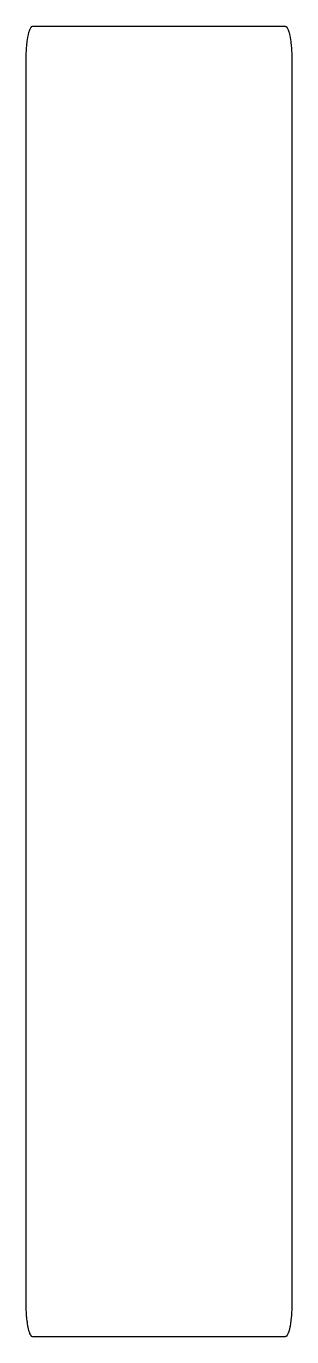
# Model space of a CAD drawing. Extents: x -97 to 103, y 639 to 1626.
import ezdxf

# ---------------------------------------------------------------- set-up
doc = ezdxf.new("R2010")
doc.units = 0

msp = doc.modelspace()

# ---------------------------------------------------------------- linework, layer by layer
at = {"layer": 'Layer 1', "color": 10}
msp.add_lwpolyline([(99.544998, 1624.791992), (99.991455, 1623.880005), (100.269997, 1623.310974), (100.759102, 1621.83197), (100.939003, 1621.288025), (101.296013, 1619.783997), (101.536003, 1618.77301), (101.715294, 1617.736023), (102.044998, 1615.828979), (102.062508, 1615.687988), (102.189651, 1614.664001), (102.316803, 1613.640015), (102.400002, 1612.969971), (102.455002, 1612.526978), (102.533417, 1611.59198), (102.705185, 1609.544006), (102.754997, 1608.950012), (102.825676, 1607.495972), (102.925217, 1605.447998), (102.938004, 1605.184998), (102.942001, 1604.935974), (102.950226, 1604.424011), (102.966667, 1603.400024), (102.999565, 1601.35199), (103, 1601.325012), (103, 1599.304016), (103, 1595.208008), (103, 1587.015991), (103, 1578.823975), (103, 1570.632019), (103, 1562.440002), (103, 1554.247986), (103, 1546.05603), (103, 1537.864014), (103, 1529.671997), (103, 1521.47998), (103, 1513.288025), (103, 1505.096008), (103, 1496.903992), (103, 1488.712006), (103, 1480.519989), (103, 1472.328003), (103, 1464.135986), (103, 1455.944), (103, 1447.752014), (103, 1439.559998), (103, 1431.368011), (103, 1423.175995), (103, 1414.984009), (103, 1406.791992), (103, 1398.600006), (103, 1390.40799), (103, 1382.216003), (103, 1374.023987), (103, 1365.832001), (103, 1357.640015), (103, 1349.447998), (103, 1341.256012), (103, 1333.063995), (103, 1324.872009), (103, 1316.679993), (103, 1308.488007), (103, 1300.29599), (103, 1292.104004), (103, 1283.911987), (103, 1275.720001), (103, 1267.528015), (103, 1259.335999), (103, 1251.144012), (103, 1242.951996), (103, 1234.759995), (103, 1226.567993), (103, 1218.376007), (103, 1210.184006), (103, 1201.992004), (103, 1193.800003), (103, 1185.608002), (103, 1177.416), (103, 1169.223999), (103, 1161.031998), (103, 1152.839996), (103, 1144.647995), (103, 1136.455994), (103, 1128.264008), (103, 1120.072006), (103, 1111.879997), (103, 1103.688004), (103, 1095.496002), (103, 1087.304001), (103, 1079.112), (103, 1070.919998), (103, 1062.727997), (103, 1054.536003), (103, 1046.344002), (103, 1038.152), (103, 1029.959999), (103, 1021.768002), (103, 1013.576), (103, 1005.384001), (103, 997.192), (103, 989), (103, 980.808), (103, 972.615999), (103, 964.424), (103, 956.231998), (103, 948.040001), (103, 939.848), (103, 931.655998), (103, 923.463997), (103, 915.272003), (103, 907.080002), (103, 898.888), (103, 890.695999), (103, 882.503998), (103, 874.311996), (103, 866.120003), (103, 857.927994), (103, 849.735992), (103, 841.544006), (103, 833.352005), (103, 825.160004), (103, 816.968002), (103, 808.776001), (103, 800.584), (103, 792.391998), (103, 784.199997), (103, 776.007996), (103, 767.815994), (103, 759.623993), (103, 751.432007), (103, 743.240005), (103, 735.048004), (103, 726.855988), (103, 718.664001), (103, 710.471985), (103, 702.279999), (103, 694.088013), (103, 685.895996), (103, 677.70401), (103, 669.511993), (103, 665.415985), (103, 663.674988), (102.995071, 663.368011), (102.962173, 661.320007), (102.945724, 660.29599), (102.938004, 659.815002), (102.911606, 659.272003), (102.812065, 657.223999), (102.754997, 656.049988), (102.681702, 655.175995), (102.509933, 653.127991), (102.455002, 652.472992), (102.400002, 652.03006), (102.282036, 651.079987), (102.044998, 649.17099), (102.020966, 649.032013), (101.666878, 646.984009), (101.536003, 646.22699), (101.229546, 644.936005), (100.939003, 643.712006), (100.666504, 642.888), (100.269997, 641.688995), (99.854385, 640.839996), (99.544998, 640.208008), (98.781998, 639.303986), (98.304001, 639.118164), (98, 639), (90.112, 639), (81.919998, 639), (65.536003, 639), (49.152, 639), (32.768002, 639), (16.384001, 639), (0, 639), (-16.384001, 639), (-32.768002, 639), (-49.152, 639), (-65.536003, 639), (-81.919998, 639), (-90.112, 639), (-92, 639), (-92.781998, 639.303986), (-93.544998, 640.208008), (-93.854385, 640.839996), (-94.208, 641.562347), (-94.269997, 641.688995), (-94.939003, 643.712006), (-95.229546, 644.936005), (-95.536003, 646.22699), (-95.666878, 646.984009), (-96.020966, 649.032013), (-96.044998, 649.17099), (-96.154884, 650.056), (-96.255997, 650.870331), (-96.282036, 651.079987), (-96.455002, 652.472992), (-96.509933, 653.127991), (-96.681702, 655.175995), (-96.754997, 656.049988), (-96.762291, 656.200012), (-96.812065, 657.223999), (-96.911606, 659.272003), (-96.936493, 659.783997), (-96.938004, 659.815002), (-96.945724, 660.29599), (-96.962173, 661.320007), (-96.978622, 662.343994), (-96.995071, 663.368011), (-97, 663.674988), (-97, 665.415985), (-97, 669.511993), (-97, 677.70401), (-97, 685.895996), (-97, 694.088013), (-97, 702.279999), (-97, 710.471985), (-97, 718.664001), (-97, 726.855988), (-97, 735.048004), (-97, 743.240005), (-97, 751.432007), (-97, 759.623993), (-97, 767.815994), (-97, 776.007996), (-97, 784.199997), (-97, 792.391998), (-97, 800.584), (-97, 808.776001), (-97, 816.968002), (-97, 825.160004), (-97, 833.352005), (-97, 841.544006), (-97, 849.735992), (-97, 857.927994), (-97, 866.120003), (-97, 874.311996), (-97, 882.503998), (-97, 890.695999), (-97, 898.888), (-97, 907.080002), (-97, 915.272003), (-97, 923.463997), (-97, 931.655998), (-97, 939.848), (-97, 948.040001), (-97, 956.231998), (-97, 964.424), (-97, 972.615999), (-97, 980.808), (-97, 989), (-97, 997.192), (-97, 1005.384001), (-97, 1013.576), (-97, 1021.768002), (-97, 1029.959999), (-97, 1038.152), (-97, 1046.344002), (-97, 1054.536003), (-97, 1062.727997), (-97, 1070.919998), (-97, 1079.112), (-97, 1087.304001), (-97, 1095.496002), (-97, 1103.688004), (-97, 1111.879997), (-97, 1120.072006), (-97, 1128.264008), (-97, 1136.455994), (-97, 1144.647995), (-97, 1152.839996), (-97, 1161.031998), (-97, 1169.223999), (-97, 1177.416), (-97, 1185.608002), (-97, 1193.800003), (-97, 1201.992004), (-97, 1210.184006), (-97, 1218.376007), (-97, 1226.567993), (-97, 1234.759995), (-97, 1242.951996), (-97, 1251.144012), (-97, 1259.335999), (-97, 1267.528015), (-97, 1275.720001), (-97, 1283.911987), (-97, 1292.104004), (-97, 1300.29599), (-97, 1308.488007), (-97, 1316.679993), (-97, 1324.872009), (-97, 1333.063995), (-97, 1341.256012), (-97, 1349.447998), (-97, 1357.640015), (-97, 1365.832001), (-97, 1374.023987), (-97, 1382.216003), (-97, 1390.40799), (-97, 1398.600006), (-97, 1406.791992), (-97, 1414.984009), (-97, 1423.175995), (-97, 1431.368011), (-97, 1439.559998), (-97, 1447.752014), (-97, 1455.944), (-97, 1464.135986), (-97, 1472.328003), (-97, 1480.519989), (-97, 1488.712006), (-97, 1496.903992), (-97, 1505.096008), (-97, 1513.288025), (-97, 1521.47998), (-97, 1529.671997), (-97, 1537.864014), (-97, 1546.05603), (-97, 1554.247986), (-97, 1562.440002), (-97, 1570.632019), (-97, 1578.823975), (-97, 1587.015991), (-97, 1595.208008), (-97, 1599.304016), (-97, 1601.325012), (-96.999565, 1601.35199), (-96.966667, 1603.400024), (-96.950226, 1604.424011), (-96.942001, 1604.935974), (-96.938004, 1605.184998), (-96.925217, 1605.447998), (-96.825676, 1607.495972), (-96.754997, 1608.950012), (-96.705185, 1609.544006), (-96.533417, 1611.59198), (-96.455002, 1612.526978), (-96.316803, 1613.640015), (-96.255997, 1614.1297), (-96.189651, 1614.664001), (-96.062508, 1615.687988), (-96.044998, 1615.828979), (-95.715294, 1617.736023), (-95.536003, 1618.77301), (-95.296013, 1619.783997), (-94.939003, 1621.288025), (-94.269997, 1623.310974), (-94.208, 1623.437622), (-93.991455, 1623.880005), (-93.544998, 1624.791992), (-92.781998, 1625.695984), (-92, 1626), (-90.112, 1626), (-81.919998, 1626), (-73.727997, 1626), (-65.536003, 1626), (-57.344002, 1626), (-49.152, 1626), (-40.959999, 1626), (-32.768002, 1626), (-24.576, 1626), (-16.384001, 1626), (-8.192, 1626), (0, 1626), (8.192, 1626), (16.384001, 1626), (24.576, 1626), (32.768002, 1626), (40.959999, 1626), (49.152, 1626), (57.344002, 1626), (65.536003, 1626), (73.727997, 1626), (81.919998, 1626), (90.112, 1626), (98, 1626), (98.304001, 1625.881836), (98.781998, 1625.695984), (99.544998, 1624.791992), (99.544998, 1624.791992)], dxfattribs=at)

doc.saveas('drawing.dxf')
